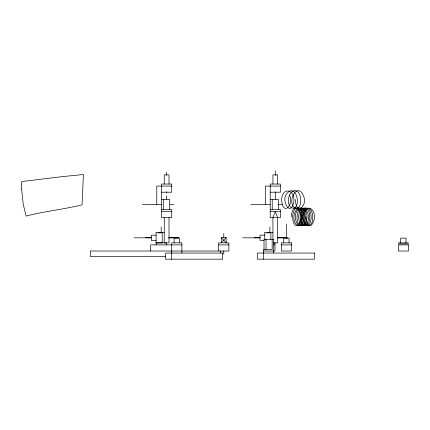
<?xml version="1.0" encoding="UTF-8"?>
<svg xmlns="http://www.w3.org/2000/svg" width="430" height="430" viewBox="0 0 430 430"><rect width="100%" height="100%" fill="white"/><g stroke="black" fill="none" stroke-linecap="round" stroke-linejoin="round"><path stroke-width="0.64" d="M21.5 184.706L21.586 181.584L62.001 176.66L83.398 174.521L82.076 204.809C63.592 209.464 44.505 211.205 26.074 216.091L23.188 203.933L21.618 188.926M305.999 216.876C307.305 235.86 318.823 219.585 312.583 210.361C304.65 201.127 301.043 224.256 308.606 225.831C316.421 224.191 312.175 200.445 304.429 210.732C298.581 220.181 310.046 235.484 311.212 216.876C309.406 198.321 297.125 213.409 302.758 223.39C310.422 232.963 312.594 208.281 304.902 207.921C296.942 208.335 299.715 233.678 307.208 223.025C312.459 212.861 300.253 198.687 298.587 216.876C299.893 235.86 311.411 219.585 305.171 210.361C297.238 201.127 293.636 224.256 301.193 225.831C309.014 224.191 304.768 200.445 297.017 210.732C291.169 220.181 302.634 235.484 303.8 216.876C302 198.321 289.712 213.409 295.351 223.39C303.01 232.963 305.187 208.281 297.49 207.921C289.53 208.335 292.309 233.678 299.801 223.025C305.047 212.861 292.846 198.687 291.18 216.876M295.458 199.579C295.491 215.935 308.31 206.153 303.338 195.446C297.248 182.051 287.659 200.262 293.722 206.916C302.51 213.775 302.989 191.592 295.415 190.7C287.068 189.856 285.552 209.867 294.442 208.061C301.242 203.562 295.233 183.583 286.998 193.387C280.564 199.896 290.347 217.763 293.787 202.272C295.872 188.636 280.914 186.362 281.671 201.138C283.66 216.973 294.448 203.385 289.342 194.881M226.148 237.521L221.391 242.859L221.391 237.521L226.148 237.521L226.148 242.859L221.391 237.521M171.731 186.088L156.773 186.088L156.773 204.438M280.398 186.088L265.444 186.088L265.444 204.438M161.535 192.205L171.731 192.205L171.731 184.051L161.535 184.051L161.535 217.693L171.731 217.693L171.731 209.534L161.54 209.534M270.207 192.205L280.398 192.205L280.398 184.051L270.207 184.051L270.207 217.693L280.398 217.693L280.398 209.534L270.207 209.534M161.535 199.343L169.689 199.343L169.689 209.534M270.207 199.343L278.361 199.343L278.361 209.534M142.174 204.438L162.024 204.438M169.963 204.438L173.93 204.438M250.846 204.438L270.207 204.438M277.968 204.438L282.601 204.438M161.535 211.576L171.731 211.576M270.207 211.576L280.398 211.576M164.255 232.668L158.138 232.867M272.921 232.668L266.804 232.872M156.095 232.727L162.212 232.727L162.212 242.923L156.095 242.923M264.767 232.727L270.884 232.727L270.884 239.263M156.095 235.156L151.338 235.156L151.338 240.494L156.095 240.494M264.767 235.156L260.005 235.156L260.005 240.494L264.171 240.494M145.523 237.763L151.462 237.763M168.63 237.763L179.192 237.763M254.195 237.763L260.134 237.763M277.302 237.763L287.863 237.763M134.036 237.828L151.414 237.828M168.791 237.828L178.144 237.828M242.703 237.828L260.08 237.828M277.458 237.828L286.815 237.828M156.106 242.859L166.286 242.859L166.292 244.901M273.716 242.859L274.964 242.859L274.964 251.018L263.504 251.018M398.314 242.859L408.489 242.859M273.518 242.923L277.683 242.923L277.683 217.693L275.302 211.576L272.921 217.693L272.921 239.601M398.304 243.88L408.5 243.88M181.906 244.901L150.661 244.901L150.661 251.018M218.671 244.901L228.868 244.901M273.69 244.901L274.964 244.901M281.349 244.901L291.54 244.901M165.486 256.522L90.354 256.522L90.354 251.018L228.868 251.018L228.868 242.859L218.682 242.859L218.671 251.018M406.011 242.859L406.011 238.102L400.674 238.102L400.674 242.859M289.051 242.859L289.051 238.102L283.714 238.102L283.714 242.859M286.444 223.965L286.444 238.301M277.683 184.051L277.683 174.876L272.921 174.876L272.921 184.051M275.302 170.828L275.302 175.445M275.302 191.92L275.302 199.859M273.695 253.055L273.695 239.295L264.015 239.295L264.015 249.486M272.244 199.343L272.244 209.534M272.168 239.295L272.168 249.486L263.504 249.486L263.504 259.172M269.863 226.857L269.863 232.743M266.052 239.295L266.052 249.486M264.767 232.668L264.767 239.161M223.772 233.479L223.772 237.505M223.772 250.926L223.772 254.28M220.493 251.018L220.493 252.851M181.906 253.055L181.906 242.859L171.715 242.859L171.715 259.172M179.417 242.859L179.417 238.102L174.08 238.102L174.08 242.859M169.011 184.051L169.011 174.876L164.255 174.876L164.255 184.051M169.011 217.693L169.011 242.923L164.255 242.923L164.255 217.693M166.63 171.962L166.63 175.252M166.63 191.705L166.63 193.016M166.63 195.876L166.63 199.859M163.572 199.343L163.572 209.534M161.196 226.857L161.196 232.743M156.095 232.678L156.095 244.901M21.71 189.044A19.624 3.709 83.6 0 1 21.586 184.895M291.54 242.859L281.349 242.859L281.349 251.018L291.54 251.018L291.54 242.859M408.5 244.901L398.304 244.901L398.304 251.018L408.5 251.018L408.5 244.901M222.681 253.055L165.598 253.055L165.598 259.172L222.681 259.172L222.681 253.055M314.47 253.055L257.387 253.055L257.387 259.172L314.47 259.172L314.47 253.055"/></g></svg>
